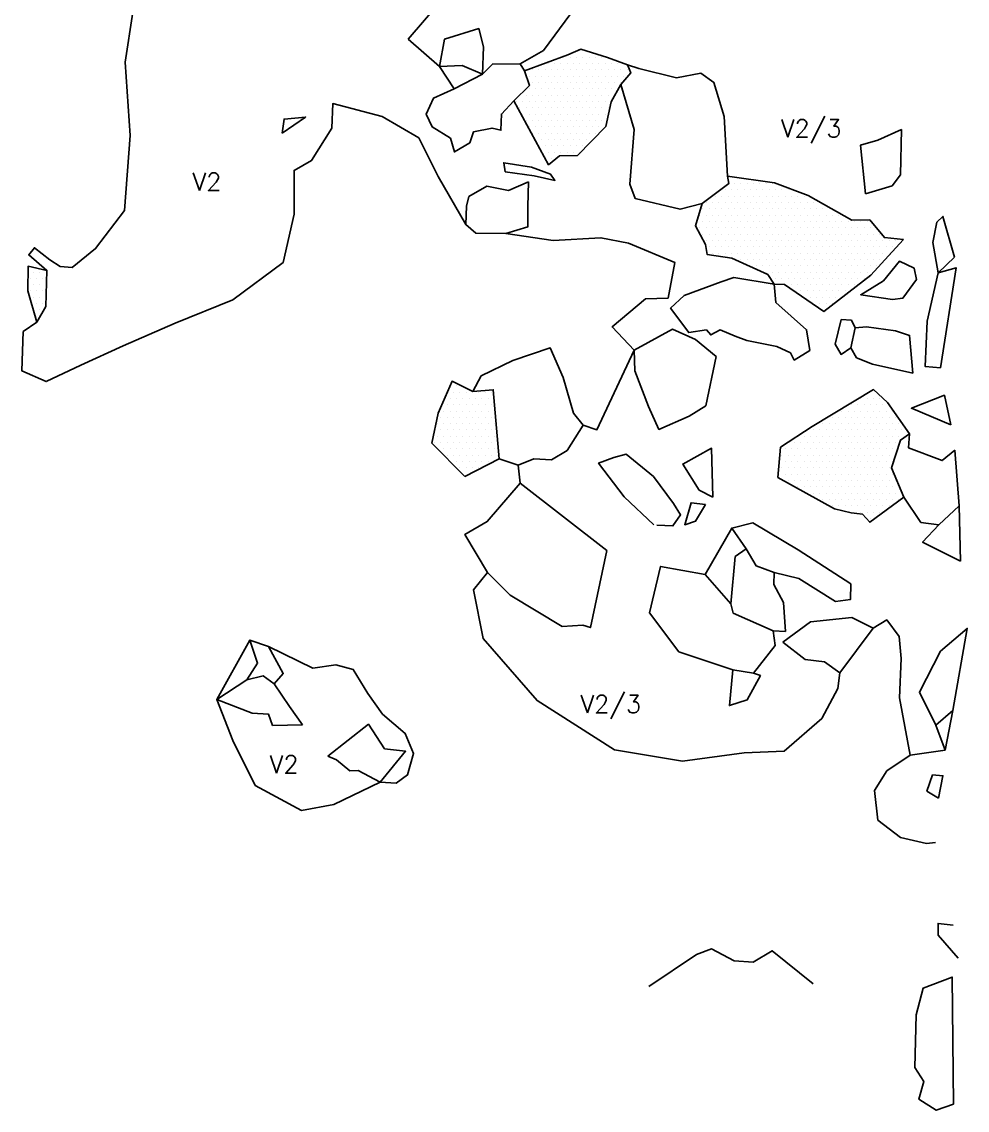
# Model space of a CAD drawing. Header units: metres. Extents: x 0.38 to 3.37, y -16.46 to -13.19.
# Drawn here: x 1.502 to 3.373, y -16.459 to -14.305 of the extents above; entities that cross this region are included whole.
import ezdxf

# ---------------------------------------------------------------- set-up
doc = ezdxf.new("R2010")
doc.units = ezdxf.units.M
doc.header["$LTSCALE"] = 25
doc.header["$MEASUREMENT"] = 0
doc.layers.get('0').update_dxf_attribs({"linetype": 'CONTINUOUS'})
for name, color, linetype in [('BEFUND', 1, 'CONTINUOUS'), ('BEFUNDSCHRAFF', 1, 'CONTINUOUS'), ('STEINE', 4, 'CONTINUOUS'), ('STEINESCHRAFF', 4, 'CONTINUOUS')]:
    doc.layers.add(name, color=color, linetype=linetype)
doc.styles.get("Standard").update_dxf_attribs({"font": 'txt.shx'})

# ---------------------------------------------------------------- blocks, each defined once
blk = doc.blocks.new('*X1')
at = {"color": 0}
for p, q in [((260.625, -1436.25), (260.625, -1436.25)), ((257.5, -1437.5), (257.5, -1437.5)), ((258.75, -1437.5), (258.75, -1437.5)), ((260, -1437.5), (260, -1437.5)), ((261.25, -1437.5), (261.25, -1437.5)), ((262.5, -1437.5), (262.5, -1437.5)), ((263.75, -1437.5), (263.75, -1437.5)), ((265, -1437.5), (265, -1437.5)), ((251.25, -1440), (251.25, -1440)), ((252.5, -1440), (252.5, -1440)), ((253.75, -1440), (253.75, -1440)), ((254.375, -1438.75), (254.375, -1438.75)), ((255, -1440), (255, -1440)), ((255.625, -1438.75), (255.625, -1438.75)), ((256.25, -1440), (256.25, -1440)), ((256.875, -1438.75), (256.875, -1438.75)), ((257.5, -1440), (257.5, -1440)), ((258.125, -1438.75), (258.125, -1438.75)), ((258.75, -1440), (258.75, -1440)), ((259.375, -1438.75), (259.375, -1438.75)), ((260, -1440), (260, -1440)), ((260.625, -1438.75), (260.625, -1438.75)), ((261.25, -1440), (261.25, -1440)), ((261.875, -1438.75), (261.875, -1438.75)), ((262.5, -1440), (262.5, -1440)), ((263.125, -1438.75), (263.125, -1438.75)), ((263.75, -1440), (263.75, -1440)), ((264.375, -1438.75), (264.375, -1438.75)), ((265, -1440), (265, -1440)), ((265.625, -1438.75), (265.625, -1438.75)), ((266.25, -1440), (266.25, -1440)), ((266.875, -1438.75), (266.875, -1438.75)), ((267.5, -1440), (267.5, -1440)), ((268.125, -1438.75), (268.125, -1438.75)), ((268.75, -1440), (268.75, -1440)), ((270, -1440), (270, -1440)), ((250.625, -1441.25), (250.625, -1441.25)), ((251.25, -1442.5), (251.25, -1442.5)), ((251.875, -1441.25), (251.875, -1441.25)), ((252.5, -1442.5), (252.5, -1442.5)), ((253.125, -1441.25), (253.125, -1441.25)), ((253.75, -1442.5), (253.75, -1442.5)), ((254.375, -1441.25), (254.375, -1441.25)), ((255, -1442.5), (255, -1442.5)), ((255.625, -1441.25), (255.625, -1441.25)), ((256.25, -1442.5), (256.25, -1442.5)), ((256.875, -1441.25), (256.875, -1441.25)), ((257.5, -1442.5), (257.5, -1442.5)), ((258.125, -1441.25), (258.125, -1441.25)), ((258.75, -1442.5), (258.75, -1442.5)), ((259.375, -1441.25), (259.375, -1441.25)), ((260, -1442.5), (260, -1442.5)), ((260.625, -1441.25), (260.625, -1441.25)), ((261.25, -1442.5), (261.25, -1442.5)), ((261.875, -1441.25), (261.875, -1441.25)), ((262.5, -1442.5), (262.5, -1442.5)), ((263.125, -1441.25), (263.125, -1441.25)), ((263.75, -1442.5), (263.75, -1442.5)), ((264.375, -1441.25), (264.375, -1441.25)), ((265, -1442.5), (265, -1442.5)), ((265.625, -1441.25), (265.625, -1441.25)), ((266.25, -1442.5), (266.25, -1442.5)), ((266.875, -1441.25), (266.875, -1441.25)), ((267.5, -1442.5), (267.5, -1442.5)), ((268.125, -1441.25), (268.125, -1441.25)), ((268.75, -1442.5), (268.75, -1442.5)), ((269.375, -1441.25), (269.375, -1441.25)), ((248.75, -1445), (248.75, -1445)), ((250, -1445), (250, -1445)), ((250.625, -1443.75), (250.625, -1443.75)), ((251.25, -1445), (251.25, -1445)), ((251.875, -1443.75), (251.875, -1443.75)), ((252.5, -1445), (252.5, -1445)), ((253.125, -1443.75), (253.125, -1443.75)), ((253.75, -1445), (253.75, -1445)), ((254.375, -1443.75), (254.375, -1443.75)), ((255, -1445), (255, -1445)), ((255.625, -1443.75), (255.625, -1443.75)), ((256.25, -1445), (256.25, -1445)), ((256.875, -1443.75), (256.875, -1443.75)), ((257.5, -1445), (257.5, -1445)), ((258.125, -1443.75), (258.125, -1443.75)), ((258.75, -1445), (258.75, -1445)), ((259.375, -1443.75), (259.375, -1443.75)), ((260, -1445), (260, -1445)), ((260.625, -1443.75), (260.625, -1443.75)), ((261.25, -1445), (261.25, -1445)), ((261.875, -1443.75), (261.875, -1443.75)), ((262.5, -1445), (262.5, -1445)), ((263.125, -1443.75), (263.125, -1443.75)), ((263.75, -1445), (263.75, -1445)), ((264.375, -1443.75), (264.375, -1443.75)), ((265, -1445), (265, -1445)), ((265.625, -1443.75), (265.625, -1443.75)), ((266.25, -1445), (266.25, -1445)), ((266.875, -1443.75), (266.875, -1443.75)), ((267.5, -1445), (267.5, -1445)), ((268.125, -1443.75), (268.125, -1443.75)), ((248.125, -1446.25), (248.125, -1446.25)), ((249.375, -1446.25), (249.375, -1446.25)), ((250.625, -1446.25), (250.625, -1446.25)), ((251.875, -1446.25), (251.875, -1446.25)), ((253.125, -1446.25), (253.125, -1446.25)), ((254.375, -1446.25), (254.375, -1446.25)), ((255.625, -1446.25), (255.625, -1446.25)), ((256.875, -1446.25), (256.875, -1446.25)), ((258.125, -1446.25), (258.125, -1446.25)), ((259.375, -1446.25), (259.375, -1446.25)), ((260.625, -1446.25), (260.625, -1446.25)), ((261.875, -1446.25), (261.875, -1446.25)), ((263.125, -1446.25), (263.125, -1446.25)), ((264.375, -1446.25), (264.375, -1446.25)), ((265.625, -1446.25), (265.625, -1446.25)), ((248.75, -1447.5), (248.75, -1447.5)), ((249.375, -1448.75), (249.375, -1448.75)), ((250, -1447.5), (250, -1447.5)), ((250.625, -1448.75), (250.625, -1448.75)), ((251.25, -1447.5), (251.25, -1447.5)), ((251.875, -1448.75), (251.875, -1448.75)), ((252.5, -1447.5), (252.5, -1447.5)), ((253.125, -1448.75), (253.125, -1448.75)), ((253.75, -1447.5), (253.75, -1447.5)), ((254.375, -1448.75), (254.375, -1448.75)), ((255, -1447.5), (255, -1447.5)), ((255.625, -1448.75), (255.625, -1448.75)), ((256.25, -1447.5), (256.25, -1447.5)), ((256.875, -1448.75), (256.875, -1448.75)), ((257.5, -1447.5), (257.5, -1447.5)), ((258.125, -1448.75), (258.125, -1448.75)), ((258.75, -1447.5), (258.75, -1447.5)), ((259.375, -1448.75), (259.375, -1448.75)), ((260, -1447.5), (260, -1447.5)), ((260.625, -1448.75), (260.625, -1448.75)), ((261.25, -1447.5), (261.25, -1447.5)), ((261.875, -1448.75), (261.875, -1448.75)), ((262.5, -1447.5), (262.5, -1447.5)), ((263.125, -1448.75), (263.125, -1448.75)), ((263.75, -1447.5), (263.75, -1447.5)), ((264.375, -1448.75), (264.375, -1448.75)), ((265, -1447.5), (265, -1447.5)), ((265.625, -1448.75), (265.625, -1448.75)), ((266.25, -1447.5), (266.25, -1447.5)), ((250, -1450), (250, -1450)), ((250.625, -1451.25), (250.625, -1451.25)), ((251.25, -1450), (251.25, -1450)), ((251.875, -1451.25), (251.875, -1451.25)), ((252.5, -1450), (252.5, -1450)), ((253.125, -1451.25), (253.125, -1451.25)), ((253.75, -1450), (253.75, -1450)), ((254.375, -1451.25), (254.375, -1451.25)), ((255, -1450), (255, -1450)), ((255.625, -1451.25), (255.625, -1451.25)), ((256.25, -1450), (256.25, -1450)), ((256.875, -1451.25), (256.875, -1451.25)), ((257.5, -1450), (257.5, -1450)), ((258.125, -1451.25), (258.125, -1451.25)), ((258.75, -1450), (258.75, -1450)), ((259.375, -1451.25), (259.375, -1451.25)), ((260, -1450), (260, -1450)), ((260.625, -1451.25), (260.625, -1451.25)), ((261.25, -1450), (261.25, -1450)), ((261.875, -1451.25), (261.875, -1451.25)), ((262.5, -1450), (262.5, -1450)), ((263.125, -1451.25), (263.125, -1451.25)), ((263.75, -1450), (263.75, -1450)), ((264.375, -1451.25), (264.375, -1451.25)), ((265, -1450), (265, -1450)), ((265.625, -1451.25), (265.625, -1451.25)), ((251.25, -1452.5), (251.25, -1452.5)), ((251.875, -1453.75), (251.875, -1453.75)), ((252.5, -1452.5), (252.5, -1452.5)), ((253.125, -1453.75), (253.125, -1453.75)), ((253.75, -1452.5), (253.75, -1452.5)), ((254.375, -1453.75), (254.375, -1453.75)), ((255, -1452.5), (255, -1452.5)), ((255.625, -1453.75), (255.625, -1453.75)), ((256.25, -1452.5), (256.25, -1452.5)), ((256.875, -1453.75), (256.875, -1453.75)), ((257.5, -1452.5), (257.5, -1452.5)), ((258.125, -1453.75), (258.125, -1453.75)), ((258.75, -1452.5), (258.75, -1452.5)), ((259.375, -1453.75), (259.375, -1453.75)), ((260, -1452.5), (260, -1452.5)), ((260.625, -1453.75), (260.625, -1453.75)), ((261.25, -1452.5), (261.25, -1452.5)), ((261.875, -1453.75), (261.875, -1453.75)), ((262.5, -1452.5), (262.5, -1452.5)), ((263.125, -1453.75), (263.125, -1453.75)), ((263.75, -1452.5), (263.75, -1452.5)), ((252.5, -1455), (252.5, -1455)), ((253.75, -1455), (253.75, -1455)), ((255, -1455), (255, -1455)), ((256.25, -1455), (256.25, -1455)), ((257.5, -1455), (257.5, -1455)), ((258.75, -1455), (258.75, -1455)), ((260, -1455), (260, -1455)), ((261.25, -1455), (261.25, -1455)), ((253.125, -1456.25), (253.125, -1456.25)), ((253.75, -1457.5), (253.75, -1457.5)), ((254.375, -1456.25), (254.375, -1456.25)), ((255, -1457.5), (255, -1457.5)), ((255.625, -1456.25), (255.625, -1456.25)), ((256.875, -1456.25), (256.875, -1456.25)), ((258.125, -1456.25), (258.125, -1456.25)), ((259.375, -1456.25), (259.375, -1456.25)), ((260.625, -1456.25), (260.625, -1456.25)), ((290.625, -1461.25), (290.625, -1461.25)), ((289.375, -1463.75), (289.375, -1463.75)), ((290.625, -1463.75), (290.625, -1463.75)), ((291.25, -1462.5), (291.25, -1462.5)), ((291.875, -1463.75), (291.875, -1463.75)), ((292.5, -1462.5), (292.5, -1462.5)), ((293.125, -1463.75), (293.125, -1463.75)), ((293.75, -1462.5), (293.75, -1462.5)), ((294.375, -1463.75), (294.375, -1463.75)), ((295, -1462.5), (295, -1462.5)), ((295.625, -1463.75), (295.625, -1463.75)), ((296.25, -1462.5), (296.25, -1462.5)), ((296.875, -1463.75), (296.875, -1463.75)), ((297.5, -1462.5), (297.5, -1462.5)), ((298.125, -1463.75), (298.125, -1463.75)), ((298.75, -1462.5), (298.75, -1462.5)), ((299.375, -1463.75), (299.375, -1463.75)), ((300.625, -1463.75), (300.625, -1463.75)), ((301.875, -1463.75), (301.875, -1463.75)), ((285.625, -1466.25), (285.625, -1466.25)), ((286.875, -1466.25), (286.875, -1466.25)), ((287.5, -1465), (287.5, -1465)), ((288.125, -1466.25), (288.125, -1466.25)), ((288.75, -1465), (288.75, -1465)), ((289.375, -1466.25), (289.375, -1466.25)), ((290, -1465), (290, -1465)), ((290.625, -1466.25), (290.625, -1466.25)), ((291.25, -1465), (291.25, -1465)), ((291.875, -1466.25), (291.875, -1466.25)), ((292.5, -1465), (292.5, -1465)), ((293.125, -1466.25), (293.125, -1466.25)), ((293.75, -1465), (293.75, -1465)), ((294.375, -1466.25), (294.375, -1466.25)), ((295, -1465), (295, -1465)), ((295.625, -1466.25), (295.625, -1466.25)), ((296.25, -1465), (296.25, -1465)), ((296.875, -1466.25), (296.875, -1466.25)), ((297.5, -1465), (297.5, -1465)), ((298.125, -1466.25), (298.125, -1466.25)), ((298.75, -1465), (298.75, -1465)), ((299.375, -1466.25), (299.375, -1466.25)), ((300, -1465), (300, -1465)), ((300.625, -1466.25), (300.625, -1466.25)), ((301.25, -1465), (301.25, -1465)), ((301.875, -1466.25), (301.875, -1466.25)), ((302.5, -1465), (302.5, -1465)), ((303.125, -1466.25), (303.125, -1466.25)), ((303.75, -1465), (303.75, -1465)), ((304.375, -1466.25), (304.375, -1466.25)), ((305, -1465), (305, -1465)), ((305.625, -1466.25), (305.625, -1466.25)), ((306.875, -1466.25), (306.875, -1466.25)), ((308.125, -1466.25), (308.125, -1466.25)), ((284.375, -1468.75), (284.375, -1468.75)), ((285, -1467.5), (285, -1467.5)), ((285.625, -1468.75), (285.625, -1468.75)), ((286.25, -1467.5), (286.25, -1467.5)), ((286.875, -1468.75), (286.875, -1468.75)), ((287.5, -1467.5), (287.5, -1467.5)), ((288.125, -1468.75), (288.125, -1468.75)), ((288.75, -1467.5), (288.75, -1467.5)), ((289.375, -1468.75), (289.375, -1468.75)), ((290, -1467.5), (290, -1467.5)), ((290.625, -1468.75), (290.625, -1468.75)), ((291.25, -1467.5), (291.25, -1467.5)), ((291.875, -1468.75), (291.875, -1468.75)), ((292.5, -1467.5), (292.5, -1467.5)), ((293.125, -1468.75), (293.125, -1468.75)), ((293.75, -1467.5), (293.75, -1467.5)), ((294.375, -1468.75), (294.375, -1468.75)), ((295, -1467.5), (295, -1467.5)), ((295.625, -1468.75), (295.625, -1468.75)), ((296.25, -1467.5), (296.25, -1467.5)), ((296.875, -1468.75), (296.875, -1468.75)), ((297.5, -1467.5), (297.5, -1467.5)), ((298.125, -1468.75), (298.125, -1468.75)), ((298.75, -1467.5), (298.75, -1467.5)), ((299.375, -1468.75), (299.375, -1468.75)), ((300, -1467.5), (300, -1467.5)), ((300.625, -1468.75), (300.625, -1468.75)), ((301.25, -1467.5), (301.25, -1467.5)), ((301.875, -1468.75), (301.875, -1468.75)), ((302.5, -1467.5), (302.5, -1467.5)), ((303.125, -1468.75), (303.125, -1468.75)), ((303.75, -1467.5), (303.75, -1467.5)), ((304.375, -1468.75), (304.375, -1468.75)), ((305, -1467.5), (305, -1467.5)), ((305.625, -1468.75), (305.625, -1468.75)), ((306.25, -1467.5), (306.25, -1467.5)), ((306.875, -1468.75), (306.875, -1468.75)), ((307.5, -1467.5), (307.5, -1467.5)), ((308.125, -1468.75), (308.125, -1468.75)), ((308.75, -1467.5), (308.75, -1467.5)), ((309.375, -1468.75), (309.375, -1468.75)), ((310, -1467.5), (310, -1467.5)), ((310.625, -1468.75), (310.625, -1468.75)), ((311.875, -1468.75), (311.875, -1468.75)), ((285, -1470), (285, -1470)), ((286.25, -1470), (286.25, -1470)), ((287.5, -1470), (287.5, -1470)), ((288.75, -1470), (288.75, -1470)), ((290, -1470), (290, -1470)), ((291.25, -1470), (291.25, -1470)), ((292.5, -1470), (292.5, -1470)), ((293.75, -1470), (293.75, -1470)), ((295, -1470), (295, -1470)), ((296.25, -1470), (296.25, -1470)), ((297.5, -1470), (297.5, -1470)), ((298.75, -1470), (298.75, -1470)), ((300, -1470), (300, -1470)), ((301.25, -1470), (301.25, -1470)), ((302.5, -1470), (302.5, -1470)), ((303.75, -1470), (303.75, -1470)), ((305, -1470), (305, -1470)), ((306.25, -1470), (306.25, -1470)), ((307.5, -1470), (307.5, -1470)), ((308.75, -1470), (308.75, -1470)), ((310, -1470), (310, -1470)), ((311.25, -1470), (311.25, -1470)), ((312.5, -1470), (312.5, -1470)), ((313.75, -1470), (313.75, -1470)), ((315, -1470), (315, -1470)), ((316.25, -1470), (316.25, -1470)), ((317.5, -1470), (317.5, -1470)), ((284.375, -1471.25), (284.375, -1471.25)), ((285, -1472.5), (285, -1472.5)), ((285.625, -1471.25), (285.625, -1471.25)), ((286.25, -1472.5), (286.25, -1472.5)), ((286.875, -1471.25), (286.875, -1471.25)), ((287.5, -1472.5), (287.5, -1472.5)), ((288.125, -1471.25), (288.125, -1471.25)), ((288.75, -1472.5), (288.75, -1472.5)), ((289.375, -1471.25), (289.375, -1471.25)), ((290, -1472.5), (290, -1472.5)), ((290.625, -1471.25), (290.625, -1471.25)), ((291.25, -1472.5), (291.25, -1472.5)), ((291.875, -1471.25), (291.875, -1471.25)), ((292.5, -1472.5), (292.5, -1472.5)), ((293.125, -1471.25), (293.125, -1471.25)), ((293.75, -1472.5), (293.75, -1472.5)), ((294.375, -1471.25), (294.375, -1471.25)), ((295, -1472.5), (295, -1472.5)), ((295.625, -1471.25), (295.625, -1471.25)), ((296.25, -1472.5), (296.25, -1472.5)), ((296.875, -1471.25), (296.875, -1471.25)), ((297.5, -1472.5), (297.5, -1472.5)), ((298.125, -1471.25), (298.125, -1471.25)), ((298.75, -1472.5), (298.75, -1472.5)), ((299.375, -1471.25), (299.375, -1471.25)), ((300, -1472.5), (300, -1472.5)), ((300.625, -1471.25), (300.625, -1471.25)), ((301.25, -1472.5), (301.25, -1472.5)), ((301.875, -1471.25), (301.875, -1471.25)), ((302.5, -1472.5), (302.5, -1472.5)), ((303.125, -1471.25), (303.125, -1471.25)), ((303.75, -1472.5), (303.75, -1472.5)), ((304.375, -1471.25), (304.375, -1471.25)), ((305, -1472.5), (305, -1472.5)), ((305.625, -1471.25), (305.625, -1471.25)), ((306.25, -1472.5), (306.25, -1472.5)), ((306.875, -1471.25), (306.875, -1471.25)), ((307.5, -1472.5), (307.5, -1472.5)), ((308.125, -1471.25), (308.125, -1471.25)), ((308.75, -1472.5), (308.75, -1472.5)), ((309.375, -1471.25), (309.375, -1471.25)), ((310, -1472.5), (310, -1472.5)), ((310.625, -1471.25), (310.625, -1471.25)), ((311.25, -1472.5), (311.25, -1472.5)), ((311.875, -1471.25), (311.875, -1471.25)), ((312.5, -1472.5), (312.5, -1472.5)), ((313.125, -1471.25), (313.125, -1471.25)), ((313.75, -1472.5), (313.75, -1472.5)), ((314.375, -1471.25), (314.375, -1471.25)), ((315, -1472.5), (315, -1472.5)), ((315.625, -1471.25), (315.625, -1471.25)), ((316.25, -1472.5), (316.25, -1472.5)), ((316.875, -1471.25), (316.875, -1471.25)), ((317.5, -1472.5), (317.5, -1472.5)), ((318.125, -1471.25), (318.125, -1471.25)), ((318.75, -1472.5), (318.75, -1472.5)), ((320, -1472.5), (320, -1472.5)), ((285.625, -1473.75), (285.625, -1473.75)), ((286.25, -1475), (286.25, -1475)), ((286.875, -1473.75), (286.875, -1473.75)), ((287.5, -1475), (287.5, -1475)), ((288.125, -1473.75), (288.125, -1473.75)), ((288.75, -1475), (288.75, -1475)), ((289.375, -1473.75), (289.375, -1473.75)), ((290, -1475), (290, -1475)), ((290.625, -1473.75), (290.625, -1473.75)), ((291.25, -1475), (291.25, -1475)), ((291.875, -1473.75), (291.875, -1473.75)), ((292.5, -1475), (292.5, -1475)), ((293.125, -1473.75), (293.125, -1473.75)), ((293.75, -1475), (293.75, -1475)), ((294.375, -1473.75), (294.375, -1473.75)), ((295, -1475), (295, -1475)), ((295.625, -1473.75), (295.625, -1473.75)), ((296.25, -1475), (296.25, -1475)), ((296.875, -1473.75), (296.875, -1473.75)), ((297.5, -1475), (297.5, -1475)), ((298.125, -1473.75), (298.125, -1473.75)), ((298.75, -1475), (298.75, -1475)), ((299.375, -1473.75), (299.375, -1473.75)), ((300, -1475), (300, -1475)), ((300.625, -1473.75), (300.625, -1473.75)), ((301.25, -1475), (301.25, -1475)), ((301.875, -1473.75), (301.875, -1473.75)), ((302.5, -1475), (302.5, -1475)), ((303.125, -1473.75), (303.125, -1473.75)), ((303.75, -1475), (303.75, -1475)), ((304.375, -1473.75), (304.375, -1473.75)), ((305, -1475), (305, -1475)), ((305.625, -1473.75), (305.625, -1473.75)), ((306.25, -1475), (306.25, -1475)), ((306.875, -1473.75), (306.875, -1473.75)), ((307.5, -1475), (307.5, -1475)), ((308.125, -1473.75), (308.125, -1473.75)), ((308.75, -1475), (308.75, -1475)), ((309.375, -1473.75), (309.375, -1473.75)), ((310, -1475), (310, -1475)), ((310.625, -1473.75), (310.625, -1473.75)), ((311.25, -1475), (311.25, -1475)), ((311.875, -1473.75), (311.875, -1473.75)), ((312.5, -1475), (312.5, -1475)), ((313.125, -1473.75), (313.125, -1473.75)), ((313.75, -1475), (313.75, -1475)), ((314.375, -1473.75), (314.375, -1473.75)), ((315, -1475), (315, -1475)), ((315.625, -1473.75), (315.625, -1473.75)), ((316.25, -1475), (316.25, -1475)), ((316.875, -1473.75), (316.875, -1473.75)), ((317.5, -1475), (317.5, -1475)), ((318.125, -1473.75), (318.125, -1473.75)), ((318.75, -1475), (318.75, -1475)), ((319.375, -1473.75), (319.375, -1473.75)), ((320, -1475), (320, -1475)), ((320.625, -1473.75), (320.625, -1473.75)), ((321.25, -1475), (321.25, -1475)), ((321.875, -1473.75), (321.875, -1473.75)), ((322.5, -1475), (322.5, -1475)), ((323.125, -1473.75), (323.125, -1473.75)), ((324.375, -1473.75), (324.375, -1473.75)), ((286.875, -1476.25), (286.875, -1476.25)), ((288.125, -1476.25), (288.125, -1476.25)), ((289.375, -1476.25), (289.375, -1476.25)), ((290.625, -1476.25), (290.625, -1476.25)), ((291.875, -1476.25), (291.875, -1476.25)), ((293.125, -1476.25), (293.125, -1476.25)), ((294.375, -1476.25), (294.375, -1476.25)), ((295.625, -1476.25), (295.625, -1476.25)), ((296.875, -1476.25), (296.875, -1476.25)), ((298.125, -1476.25), (298.125, -1476.25)), ((299.375, -1476.25), (299.375, -1476.25)), ((300.625, -1476.25), (300.625, -1476.25)), ((301.875, -1476.25), (301.875, -1476.25)), ((303.125, -1476.25), (303.125, -1476.25)), ((304.375, -1476.25), (304.375, -1476.25)), ((305.625, -1476.25), (305.625, -1476.25)), ((306.875, -1476.25), (306.875, -1476.25)), ((308.125, -1476.25), (308.125, -1476.25)), ((309.375, -1476.25), (309.375, -1476.25)), ((310.625, -1476.25), (310.625, -1476.25)), ((311.875, -1476.25), (311.875, -1476.25)), ((313.125, -1476.25), (313.125, -1476.25)), ((314.375, -1476.25), (314.375, -1476.25)), ((315.625, -1476.25), (315.625, -1476.25)), ((316.875, -1476.25), (316.875, -1476.25)), ((318.125, -1476.25), (318.125, -1476.25)), ((319.375, -1476.25), (319.375, -1476.25)), ((320.625, -1476.25), (320.625, -1476.25)), ((321.875, -1476.25), (321.875, -1476.25)), ((291.25, -1477.5), (291.25, -1477.5)), ((292.5, -1477.5), (292.5, -1477.5)), ((293.75, -1477.5), (293.75, -1477.5)), ((294.375, -1478.75), (294.375, -1478.75)), ((295, -1477.5), (295, -1477.5)), ((295.625, -1478.75), (295.625, -1478.75)), ((296.25, -1477.5), (296.25, -1477.5)), ((296.875, -1478.75), (296.875, -1478.75)), ((297.5, -1477.5), (297.5, -1477.5)), ((298.125, -1478.75), (298.125, -1478.75)), ((298.75, -1477.5), (298.75, -1477.5)), ((299.375, -1478.75), (299.375, -1478.75)), ((300, -1477.5), (300, -1477.5)), ((300.625, -1478.75), (300.625, -1478.75)), ((301.25, -1477.5), (301.25, -1477.5)), ((301.875, -1478.75), (301.875, -1478.75)), ((302.5, -1477.5), (302.5, -1477.5)), ((303.125, -1478.75), (303.125, -1478.75)), ((303.75, -1477.5), (303.75, -1477.5)), ((304.375, -1478.75), (304.375, -1478.75)), ((305, -1477.5), (305, -1477.5)), ((305.625, -1478.75), (305.625, -1478.75)), ((306.25, -1477.5), (306.25, -1477.5)), ((306.875, -1478.75), (306.875, -1478.75)), ((307.5, -1477.5), (307.5, -1477.5)), ((308.125, -1478.75), (308.125, -1478.75)), ((308.75, -1477.5), (308.75, -1477.5)), ((309.375, -1478.75), (309.375, -1478.75)), ((310, -1477.5), (310, -1477.5)), ((310.625, -1478.75), (310.625, -1478.75)), ((311.25, -1477.5), (311.25, -1477.5)), ((311.875, -1478.75), (311.875, -1478.75)), ((312.5, -1477.5), (312.5, -1477.5)), ((313.125, -1478.75), (313.125, -1478.75)), ((313.75, -1477.5), (313.75, -1477.5)), ((314.375, -1478.75), (314.375, -1478.75)), ((315, -1477.5), (315, -1477.5)), ((315.625, -1478.75), (315.625, -1478.75)), ((316.25, -1477.5), (316.25, -1477.5)), ((316.875, -1478.75), (316.875, -1478.75)), ((317.5, -1477.5), (317.5, -1477.5)), ((318.125, -1478.75), (318.125, -1478.75)), ((318.75, -1477.5), (318.75, -1477.5)), ((319.375, -1478.75), (319.375, -1478.75)), ((320, -1477.5), (320, -1477.5)), ((151.875, -1481.25), (151.875, -1481.25)), ((152.5, -1480), (152.5, -1480)), ((153.125, -1481.25), (153.125, -1481.25)), ((153.75, -1480), (153.75, -1480)), ((154.375, -1481.25), (154.375, -1481.25)), ((155, -1480), (155, -1480)), ((297.5, -1480), (297.5, -1480)), ((298.75, -1480), (298.75, -1480)), ((299.375, -1481.25), (299.375, -1481.25)), ((300, -1480), (300, -1480)), ((300.625, -1481.25), (300.625, -1481.25)), ((301.25, -1480), (301.25, -1480)), ((301.875, -1481.25), (301.875, -1481.25)), ((302.5, -1480), (302.5, -1480)), ((303.125, -1481.25), (303.125, -1481.25)), ((303.75, -1480), (303.75, -1480)), ((304.375, -1481.25), (304.375, -1481.25)), ((305, -1480), (305, -1480)), ((305.625, -1481.25), (305.625, -1481.25)), ((306.25, -1480), (306.25, -1480)), ((306.875, -1481.25), (306.875, -1481.25)), ((307.5, -1480), (307.5, -1480)), ((308.125, -1481.25), (308.125, -1481.25)), ((308.75, -1480), (308.75, -1480)), ((309.375, -1481.25), (309.375, -1481.25)), ((310, -1480), (310, -1480)), ((310.625, -1481.25), (310.625, -1481.25)), ((311.25, -1480), (311.25, -1480)), ((311.875, -1481.25), (311.875, -1481.25)), ((312.5, -1480), (312.5, -1480)), ((313.125, -1481.25), (313.125, -1481.25)), ((313.75, -1480), (313.75, -1480)), ((314.375, -1481.25), (314.375, -1481.25)), ((315, -1480), (315, -1480)), ((315.625, -1481.25), (315.625, -1481.25)), ((316.25, -1480), (316.25, -1480)), ((316.875, -1481.25), (316.875, -1481.25)), ((317.5, -1480), (317.5, -1480)), ((318.75, -1480), (318.75, -1480)), ((151.875, -1483.75), (151.875, -1483.75)), ((152.5, -1482.5), (152.5, -1482.5)), ((153.125, -1483.75), (153.125, -1483.75)), ((153.75, -1482.5), (153.75, -1482.5)), ((154.375, -1483.75), (154.375, -1483.75)), ((155, -1482.5), (155, -1482.5)), ((301.25, -1482.5), (301.25, -1482.5)), ((302.5, -1482.5), (302.5, -1482.5)), ((303.125, -1483.75), (303.125, -1483.75)), ((303.75, -1482.5), (303.75, -1482.5)), ((304.375, -1483.75), (304.375, -1483.75)), ((305, -1482.5), (305, -1482.5)), ((305.625, -1483.75), (305.625, -1483.75)), ((306.25, -1482.5), (306.25, -1482.5)), ((306.875, -1483.75), (306.875, -1483.75)), ((307.5, -1482.5), (307.5, -1482.5)), ((308.125, -1483.75), (308.125, -1483.75)), ((308.75, -1482.5), (308.75, -1482.5)), ((309.375, -1483.75), (309.375, -1483.75)), ((310, -1482.5), (310, -1482.5)), ((310.625, -1483.75), (310.625, -1483.75)), ((311.25, -1482.5), (311.25, -1482.5)), ((311.875, -1483.75), (311.875, -1483.75)), ((312.5, -1482.5), (312.5, -1482.5)), ((313.125, -1483.75), (313.125, -1483.75)), ((313.75, -1482.5), (313.75, -1482.5)), ((315, -1482.5), (315, -1482.5)), ((152.5, -1485), (152.5, -1485)), ((153.75, -1485), (153.75, -1485)), ((305, -1485), (305, -1485)), ((306.25, -1485), (306.25, -1485)), ((307.5, -1485), (307.5, -1485)), ((308.75, -1485), (308.75, -1485)), ((310, -1485), (310, -1485)), ((311.25, -1485), (311.25, -1485)), ((312.5, -1485), (312.5, -1485)), ((152.5, -1487.5), (152.5, -1487.5)), ((153.125, -1486.25), (153.125, -1486.25)), ((153.75, -1487.5), (153.75, -1487.5)), ((154.375, -1486.25), (154.375, -1486.25)), ((306.875, -1486.25), (306.875, -1486.25)), ((308.125, -1486.25), (308.125, -1486.25)), ((308.75, -1487.5), (308.75, -1487.5)), ((309.375, -1486.25), (309.375, -1486.25)), ((310.625, -1486.25), (310.625, -1486.25)), ((153.125, -1488.75), (153.125, -1488.75)), ((235, -1502.5), (235, -1502.5)), ((236.25, -1502.5), (236.25, -1502.5)), ((235, -1505), (235, -1505)), ((235.625, -1503.75), (235.625, -1503.75)), ((236.25, -1505), (236.25, -1505)), ((236.875, -1503.75), (236.875, -1503.75)), ((237.5, -1505), (237.5, -1505)), ((238.125, -1503.75), (238.125, -1503.75)), ((238.75, -1505), (238.75, -1505)), ((239.375, -1503.75), (239.375, -1503.75)), ((240, -1505), (240, -1505)), ((240.625, -1503.75), (240.625, -1503.75)), ((241.25, -1505), (241.25, -1505)), ((241.875, -1503.75), (241.875, -1503.75)), ((242.5, -1505), (242.5, -1505)), ((243.125, -1503.75), (243.125, -1503.75)), ((316.25, -1505), (316.25, -1505)), ((317.5, -1505), (317.5, -1505)), ((318.125, -1503.75), (318.125, -1503.75)), ((318.75, -1505), (318.75, -1505)), ((320, -1505), (320, -1505)), ((233.75, -1507.5), (233.75, -1507.5)), ((234.375, -1506.25), (234.375, -1506.25)), ((235, -1507.5), (235, -1507.5)), ((235.625, -1506.25), (235.625, -1506.25)), ((236.25, -1507.5), (236.25, -1507.5)), ((236.875, -1506.25), (236.875, -1506.25)), ((237.5, -1507.5), (237.5, -1507.5)), ((238.125, -1506.25), (238.125, -1506.25)), ((238.75, -1507.5), (238.75, -1507.5)), ((239.375, -1506.25), (239.375, -1506.25)), ((240, -1507.5), (240, -1507.5)), ((240.625, -1506.25), (240.625, -1506.25)), ((241.25, -1507.5), (241.25, -1507.5)), ((241.875, -1506.25), (241.875, -1506.25)), ((242.5, -1507.5), (242.5, -1507.5)), ((243.125, -1506.25), (243.125, -1506.25)), ((243.75, -1507.5), (243.75, -1507.5)), ((312.5, -1507.5), (312.5, -1507.5)), ((313.75, -1507.5), (313.75, -1507.5)), ((314.375, -1506.25), (314.375, -1506.25)), ((315, -1507.5), (315, -1507.5)), ((315.625, -1506.25), (315.625, -1506.25)), ((316.25, -1507.5), (316.25, -1507.5)), ((316.875, -1506.25), (316.875, -1506.25)), ((317.5, -1507.5), (317.5, -1507.5)), ((318.125, -1506.25), (318.125, -1506.25)), ((318.75, -1507.5), (318.75, -1507.5)), ((319.375, -1506.25), (319.375, -1506.25)), ((320, -1507.5), (320, -1507.5)), ((320.625, -1506.25), (320.625, -1506.25)), ((321.25, -1507.5), (321.25, -1507.5)), ((322.5, -1507.5), (322.5, -1507.5)), ((233.125, -1508.75), (233.125, -1508.75)), ((234.375, -1508.75), (234.375, -1508.75)), ((235.625, -1508.75), (235.625, -1508.75)), ((236.875, -1508.75), (236.875, -1508.75)), ((238.125, -1508.75), (238.125, -1508.75)), ((239.375, -1508.75), (239.375, -1508.75)), ((240.625, -1508.75), (240.625, -1508.75)), ((241.875, -1508.75), (241.875, -1508.75)), ((243.125, -1508.75), (243.125, -1508.75)), ((310.625, -1508.75), (310.625, -1508.75)), ((311.875, -1508.75), (311.875, -1508.75)), ((313.125, -1508.75), (313.125, -1508.75)), ((314.375, -1508.75), (314.375, -1508.75)), ((315.625, -1508.75), (315.625, -1508.75)), ((316.875, -1508.75), (316.875, -1508.75)), ((318.125, -1508.75), (318.125, -1508.75)), ((319.375, -1508.75), (319.375, -1508.75)), ((320.625, -1508.75), (320.625, -1508.75)), ((321.875, -1508.75), (321.875, -1508.75)), ((323.125, -1508.75), (323.125, -1508.75)), ((232.5, -1510), (232.5, -1510)), ((233.125, -1511.25), (233.125, -1511.25)), ((233.75, -1510), (233.75, -1510)), ((234.375, -1511.25), (234.375, -1511.25)), ((235, -1510), (235, -1510)), ((235.625, -1511.25), (235.625, -1511.25)), ((236.25, -1510), (236.25, -1510)), ((236.875, -1511.25), (236.875, -1511.25)), ((237.5, -1510), (237.5, -1510)), ((238.125, -1511.25), (238.125, -1511.25)), ((238.75, -1510), (238.75, -1510)), ((239.375, -1511.25), (239.375, -1511.25)), ((240, -1510), (240, -1510)), ((240.625, -1511.25), (240.625, -1511.25)), ((241.25, -1510), (241.25, -1510)), ((241.875, -1511.25), (241.875, -1511.25)), ((242.5, -1510), (242.5, -1510)), ((243.125, -1511.25), (243.125, -1511.25)), ((243.75, -1510), (243.75, -1510)), ((305.625, -1511.25), (305.625, -1511.25)), ((306.875, -1511.25), (306.875, -1511.25)), ((308.125, -1511.25), (308.125, -1511.25)), ((308.75, -1510), (308.75, -1510)), ((309.375, -1511.25), (309.375, -1511.25)), ((310, -1510), (310, -1510)), ((310.625, -1511.25), (310.625, -1511.25)), ((311.25, -1510), (311.25, -1510)), ((311.875, -1511.25), (311.875, -1511.25)), ((312.5, -1510), (312.5, -1510)), ((313.125, -1511.25), (313.125, -1511.25)), ((313.75, -1510), (313.75, -1510)), ((314.375, -1511.25), (314.375, -1511.25)), ((315, -1510), (315, -1510)), ((315.625, -1511.25), (315.625, -1511.25)), ((316.25, -1510), (316.25, -1510)), ((316.875, -1511.25), (316.875, -1511.25)), ((317.5, -1510), (317.5, -1510)), ((318.125, -1511.25), (318.125, -1511.25)), ((318.75, -1510), (318.75, -1510)), ((319.375, -1511.25), (319.375, -1511.25)), ((320, -1510), (320, -1510)), ((320.625, -1511.25), (320.625, -1511.25)), ((321.25, -1510), (321.25, -1510)), ((321.875, -1511.25), (321.875, -1511.25)), ((322.5, -1510), (322.5, -1510)), ((323.125, -1511.25), (323.125, -1511.25)), ((323.75, -1510), (323.75, -1510)), ((324.375, -1511.25), (324.375, -1511.25)), ((231.875, -1513.75), (231.875, -1513.75)), ((232.5, -1512.5), (232.5, -1512.5)), ((233.125, -1513.75), (233.125, -1513.75)), ((233.75, -1512.5), (233.75, -1512.5)), ((234.375, -1513.75), (234.375, -1513.75)), ((235, -1512.5), (235, -1512.5)), ((235.625, -1513.75), (235.625, -1513.75)), ((236.25, -1512.5), (236.25, -1512.5)), ((236.875, -1513.75), (236.875, -1513.75)), ((237.5, -1512.5), (237.5, -1512.5)), ((238.125, -1513.75), (238.125, -1513.75)), ((238.75, -1512.5), (238.75, -1512.5)), ((239.375, -1513.75), (239.375, -1513.75)), ((240, -1512.5), (240, -1512.5)), ((240.625, -1513.75), (240.625, -1513.75)), ((241.25, -1512.5), (241.25, -1512.5)), ((241.875, -1513.75), (241.875, -1513.75)), ((242.5, -1512.5), (242.5, -1512.5)), ((243.125, -1513.75), (243.125, -1513.75)), ((243.75, -1512.5), (243.75, -1512.5)), ((244.375, -1513.75), (244.375, -1513.75)), ((301.875, -1513.75), (301.875, -1513.75)), ((303.125, -1513.75), (303.125, -1513.75)), ((303.75, -1512.5), (303.75, -1512.5)), ((304.375, -1513.75), (304.375, -1513.75)), ((305, -1512.5), (305, -1512.5)), ((305.625, -1513.75), (305.625, -1513.75)), ((306.25, -1512.5), (306.25, -1512.5)), ((306.875, -1513.75), (306.875, -1513.75)), ((307.5, -1512.5), (307.5, -1512.5)), ((308.125, -1513.75), (308.125, -1513.75)), ((308.75, -1512.5), (308.75, -1512.5)), ((309.375, -1513.75), (309.375, -1513.75)), ((310, -1512.5), (310, -1512.5)), ((310.625, -1513.75), (310.625, -1513.75)), ((311.25, -1512.5), (311.25, -1512.5)), ((311.875, -1513.75), (311.875, -1513.75)), ((312.5, -1512.5), (312.5, -1512.5)), ((313.125, -1513.75), (313.125, -1513.75)), ((313.75, -1512.5), (313.75, -1512.5)), ((314.375, -1513.75), (314.375, -1513.75)), ((315, -1512.5), (315, -1512.5)), ((315.625, -1513.75), (315.625, -1513.75)), ((316.25, -1512.5), (316.25, -1512.5)), ((316.875, -1513.75), (316.875, -1513.75)), ((317.5, -1512.5), (317.5, -1512.5)), ((318.125, -1513.75), (318.125, -1513.75)), ((318.75, -1512.5), (318.75, -1512.5)), ((319.375, -1513.75), (319.375, -1513.75)), ((320, -1512.5), (320, -1512.5)), ((320.625, -1513.75), (320.625, -1513.75)), ((321.25, -1512.5), (321.25, -1512.5)), ((321.875, -1513.75), (321.875, -1513.75)), ((322.5, -1512.5), (322.5, -1512.5)), ((323.125, -1513.75), (323.125, -1513.75)), ((323.75, -1512.5), (323.75, -1512.5)), ((325, -1512.5), (325, -1512.5)), ((232.5, -1515), (232.5, -1515)), ((233.75, -1515), (233.75, -1515)), ((234.375, -1516.25), (234.375, -1516.25)), ((235, -1515), (235, -1515)), ((235.625, -1516.25), (235.625, -1516.25)), ((236.25, -1515), (236.25, -1515)), ((236.875, -1516.25), (236.875, -1516.25)), ((237.5, -1515), (237.5, -1515)), ((238.125, -1516.25), (238.125, -1516.25)), ((238.75, -1515), (238.75, -1515)), ((239.375, -1516.25), (239.375, -1516.25)), ((240, -1515), (240, -1515)), ((240.625, -1516.25), (240.625, -1516.25)), ((241.25, -1515), (241.25, -1515)), ((241.875, -1516.25), (241.875, -1516.25)), ((242.5, -1515), (242.5, -1515)), ((243.125, -1516.25), (243.125, -1516.25)), ((243.75, -1515), (243.75, -1515)), ((244.375, -1516.25), (244.375, -1516.25)), ((300.625, -1516.25), (300.625, -1516.25)), ((301.25, -1515), (301.25, -1515)), ((301.875, -1516.25), (301.875, -1516.25)), ((302.5, -1515), (302.5, -1515)), ((303.125, -1516.25), (303.125, -1516.25)), ((303.75, -1515), (303.75, -1515)), ((304.375, -1516.25), (304.375, -1516.25)), ((305, -1515), (305, -1515)), ((305.625, -1516.25), (305.625, -1516.25)), ((306.25, -1515), (306.25, -1515)), ((306.875, -1516.25), (306.875, -1516.25)), ((307.5, -1515), (307.5, -1515)), ((308.125, -1516.25), (308.125, -1516.25)), ((308.75, -1515), (308.75, -1515)), ((309.375, -1516.25), (309.375, -1516.25)), ((310, -1515), (310, -1515)), ((310.625, -1516.25), (310.625, -1516.25)), ((311.25, -1515), (311.25, -1515)), ((311.875, -1516.25), (311.875, -1516.25)), ((312.5, -1515), (312.5, -1515)), ((313.125, -1516.25), (313.125, -1516.25)), ((313.75, -1515), (313.75, -1515)), ((314.375, -1516.25), (314.375, -1516.25)), ((315, -1515), (315, -1515)), ((315.625, -1516.25), (315.625, -1516.25)), ((316.25, -1515), (316.25, -1515)), ((316.875, -1516.25), (316.875, -1516.25)), ((317.5, -1515), (317.5, -1515)), ((318.125, -1516.25), (318.125, -1516.25)), ((318.75, -1515), (318.75, -1515)), ((319.375, -1516.25), (319.375, -1516.25)), ((320, -1515), (320, -1515)), ((320.625, -1516.25), (320.625, -1516.25)), ((321.25, -1515), (321.25, -1515)), ((321.875, -1516.25), (321.875, -1516.25)), ((322.5, -1515), (322.5, -1515)), ((323.125, -1516.25), (323.125, -1516.25)), ((235, -1517.5), (235, -1517.5)), ((236.25, -1517.5), (236.25, -1517.5)), ((237.5, -1517.5), (237.5, -1517.5)), ((238.75, -1517.5), (238.75, -1517.5)), ((240, -1517.5), (240, -1517.5)), ((241.25, -1517.5), (241.25, -1517.5)), ((242.5, -1517.5), (242.5, -1517.5)), ((301.25, -1517.5), (301.25, -1517.5)), ((302.5, -1517.5), (302.5, -1517.5)), ((303.75, -1517.5), (303.75, -1517.5)), ((305, -1517.5), (305, -1517.5)), ((306.25, -1517.5), (306.25, -1517.5)), ((307.5, -1517.5), (307.5, -1517.5)), ((308.75, -1517.5), (308.75, -1517.5)), ((310, -1517.5), (310, -1517.5)), ((311.25, -1517.5), (311.25, -1517.5)), ((312.5, -1517.5), (312.5, -1517.5)), ((313.75, -1517.5), (313.75, -1517.5)), ((315, -1517.5), (315, -1517.5)), ((316.25, -1517.5), (316.25, -1517.5)), ((317.5, -1517.5), (317.5, -1517.5)), ((318.75, -1517.5), (318.75, -1517.5)), ((320, -1517.5), (320, -1517.5)), ((321.25, -1517.5), (321.25, -1517.5)), ((322.5, -1517.5), (322.5, -1517.5)), ((236.875, -1518.75), (236.875, -1518.75)), ((237.5, -1520), (237.5, -1520)), ((238.125, -1518.75), (238.125, -1518.75)), ((238.75, -1520), (238.75, -1520)), ((239.375, -1518.75), (239.375, -1518.75)), ((240.625, -1518.75), (240.625, -1518.75)), ((300, -1520), (300, -1520)), ((300.625, -1518.75), (300.625, -1518.75)), ((301.25, -1520), (301.25, -1520)), ((301.875, -1518.75), (301.875, -1518.75)), ((302.5, -1520), (302.5, -1520)), ((303.125, -1518.75), (303.125, -1518.75)), ((303.75, -1520), (303.75, -1520)), ((304.375, -1518.75), (304.375, -1518.75)), ((305, -1520), (305, -1520)), ((305.625, -1518.75), (305.625, -1518.75)), ((306.25, -1520), (306.25, -1520)), ((306.875, -1518.75), (306.875, -1518.75)), ((307.5, -1520), (307.5, -1520)), ((308.125, -1518.75), (308.125, -1518.75)), ((308.75, -1520), (308.75, -1520)), ((309.375, -1518.75), (309.375, -1518.75)), ((310, -1520), (310, -1520)), ((310.625, -1518.75), (310.625, -1518.75)), ((311.25, -1520), (311.25, -1520)), ((311.875, -1518.75), (311.875, -1518.75)), ((312.5, -1520), (312.5, -1520)), ((313.125, -1518.75), (313.125, -1518.75)), ((313.75, -1520), (313.75, -1520)), ((314.375, -1518.75), (314.375, -1518.75)), ((315, -1520), (315, -1520)), ((315.625, -1518.75), (315.625, -1518.75)), ((316.25, -1520), (316.25, -1520)), ((316.875, -1518.75), (316.875, -1518.75)), ((317.5, -1520), (317.5, -1520)), ((318.125, -1518.75), (318.125, -1518.75)), ((318.75, -1520), (318.75, -1520)), ((319.375, -1518.75), (319.375, -1518.75)), ((320, -1520), (320, -1520)), ((320.625, -1518.75), (320.625, -1518.75)), ((321.25, -1520), (321.25, -1520)), ((321.875, -1518.75), (321.875, -1518.75)), ((322.5, -1520), (322.5, -1520)), ((301.875, -1521.25), (301.875, -1521.25)), ((303.125, -1521.25), (303.125, -1521.25)), ((303.75, -1522.5), (303.75, -1522.5)), ((304.375, -1521.25), (304.375, -1521.25)), ((305, -1522.5), (305, -1522.5)), ((305.625, -1521.25), (305.625, -1521.25)), ((306.25, -1522.5), (306.25, -1522.5)), ((306.875, -1521.25), (306.875, -1521.25)), ((307.5, -1522.5), (307.5, -1522.5)), ((308.125, -1521.25), (308.125, -1521.25)), ((308.75, -1522.5), (308.75, -1522.5)), ((309.375, -1521.25), (309.375, -1521.25)), ((310, -1522.5), (310, -1522.5)), ((310.625, -1521.25), (310.625, -1521.25)), ((311.25, -1522.5), (311.25, -1522.5)), ((311.875, -1521.25), (311.875, -1521.25)), ((312.5, -1522.5), (312.5, -1522.5)), ((313.125, -1521.25), (313.125, -1521.25)), ((313.75, -1522.5), (313.75, -1522.5)), ((314.375, -1521.25), (314.375, -1521.25)), ((315, -1522.5), (315, -1522.5)), ((315.625, -1521.25), (315.625, -1521.25)), ((316.25, -1522.5), (316.25, -1522.5)), ((316.875, -1521.25), (316.875, -1521.25)), ((317.5, -1522.5), (317.5, -1522.5)), ((318.125, -1521.25), (318.125, -1521.25)), ((318.75, -1522.5), (318.75, -1522.5)), ((319.375, -1521.25), (319.375, -1521.25)), ((320, -1522.5), (320, -1522.5)), ((320.625, -1521.25), (320.625, -1521.25)), ((321.25, -1522.5), (321.25, -1522.5)), ((321.875, -1521.25), (321.875, -1521.25)), ((322.5, -1522.5), (322.5, -1522.5)), ((323.125, -1521.25), (323.125, -1521.25)), ((323.75, -1522.5), (323.75, -1522.5)), ((305.625, -1523.75), (305.625, -1523.75)), ((306.875, -1523.75), (306.875, -1523.75)), ((308.125, -1523.75), (308.125, -1523.75)), ((309.375, -1523.75), (309.375, -1523.75)), ((310.625, -1523.75), (310.625, -1523.75)), ((311.875, -1523.75), (311.875, -1523.75)), ((313.125, -1523.75), (313.125, -1523.75)), ((314.375, -1523.75), (314.375, -1523.75)), ((315.625, -1523.75), (315.625, -1523.75)), ((316.875, -1523.75), (316.875, -1523.75)), ((318.125, -1523.75), (318.125, -1523.75)), ((319.375, -1523.75), (319.375, -1523.75)), ((320.625, -1523.75), (320.625, -1523.75)), ((321.875, -1523.75), (321.875, -1523.75)), ((323.125, -1523.75), (323.125, -1523.75)), ((324.375, -1523.75), (324.375, -1523.75)), ((308.75, -1525), (308.75, -1525)), ((310, -1525), (310, -1525)), ((310.625, -1526.25), (310.625, -1526.25)), ((311.25, -1525), (311.25, -1525)), ((311.875, -1526.25), (311.875, -1526.25)), ((312.5, -1525), (312.5, -1525)), ((313.125, -1526.25), (313.125, -1526.25)), ((313.75, -1525), (313.75, -1525)), ((314.375, -1526.25), (314.375, -1526.25)), ((315, -1525), (315, -1525)), ((315.625, -1526.25), (315.625, -1526.25)), ((316.25, -1525), (316.25, -1525)), ((316.875, -1526.25), (316.875, -1526.25)), ((317.5, -1525), (317.5, -1525)), ((318.125, -1526.25), (318.125, -1526.25)), ((318.75, -1525), (318.75, -1525)), ((319.375, -1526.25), (319.375, -1526.25)), ((320, -1525), (320, -1525)), ((320.625, -1526.25), (320.625, -1526.25)), ((321.25, -1525), (321.25, -1525)), ((321.875, -1526.25), (321.875, -1526.25)), ((322.5, -1525), (322.5, -1525)), ((323.75, -1525), (323.75, -1525)), ((315, -1527.5), (315, -1527.5)), ((316.25, -1527.5), (316.25, -1527.5)), ((317.5, -1527.5), (317.5, -1527.5)), ((318.125, -1528.75), (318.125, -1528.75)), ((318.75, -1527.5), (318.75, -1527.5)), ((320, -1527.5), (320, -1527.5))]:
    blk.add_line(p, q, dxfattribs=at)

msp = doc.modelspace()

# ---------------------------------------------------------------- linework, layer by layer
at = {"layer": 'BEFUND'}
for points in [[(1.5516, -14.7969), (1.5156, -14.7662), (1.5269, -14.752), (1.5573, -14.7756), (1.5776, -14.7889), (1.6016, -14.791), (1.6481, -14.7536), (1.7049, -14.678), (1.7163, -14.5299), (1.7068, -14.3847), (1.722, -14.2855), (1.7735, -14.1646), (1.8154, -14.1307), (1.7671, -14.1055), (1.7804, -14.0832), (1.8561, -14.0224)], [(2.3809, -14.706), (2.3258, -14.6111), (2.288, -14.5345), (2.2154, -14.492), (2.1172, -14.4666), (2.1155, -14.5154), (2.0755, -14.5794), (2.0408, -14.5991), (2.0409, -14.6856), (2.0191, -14.7812), (1.9195, -14.8551), (1.8052, -14.9014), (1.7027, -14.9463), (1.6185, -14.9841), (1.5501, -15.0169), (1.5019, -14.9952), (1.5048, -14.9179), (1.5318, -14.8992)], [(2.4597, -14.7237), (2.5533, -14.7374), (2.6481, -14.7322), (2.7025, -14.7431), (2.7945, -14.7812), (2.7809, -14.8514), (2.7361, -14.8533), (2.6702, -14.9085), (2.7137, -14.9545), (2.6402, -15.112), (2.6128, -15.1027)], [(2.4846, -15.1825), (2.4885, -15.2177)], [(2.4236, -15.3945), (2.3959, -15.429), (2.4153, -15.5254), (2.5217, -15.648), (2.675, -15.7455), (2.8098, -15.768), (2.9315, -15.7512), (3.011, -15.748), (3.0851, -15.6837), (3.1169, -15.6243), (3.1206, -15.5932)], [(3.1867, -15.505), (3.2138, -15.4883), (3.2381, -15.5215), (3.2425, -15.5648), (3.239, -15.6427), (3.2599, -15.7563), (3.2139, -15.7871), (3.1893, -15.8262), (3.1962, -15.8843), (3.2408, -15.9191), (3.2927, -15.9311), (3.3105, -15.9291)], [(1.8878, -15.6461), (1.9535, -15.5283)], [(1.9901, -15.5407), (2.078, -15.5839), (2.1234, -15.5775), (2.1579, -15.5868), (2.1867, -15.6338), (2.2156, -15.6746), (2.2607, -15.713), (2.2773, -15.7528), (2.2654, -15.795), (2.2429, -15.8117), (2.2109, -15.8095), (2.1195, -15.8539), (2.0553, -15.8658), (1.9639, -15.816), (1.9195, -15.7272), (1.8878, -15.6461)], [(3.2599, -15.7563), (3.3297, -15.7459)], [(3.3454, -16.0922), (3.3154, -16.089), (3.3153, -16.1119), (3.3548, -16.1579)], [(3.0679, -16.2085), (2.9868, -16.143), (2.9495, -16.1657), (2.9118, -16.163), (2.8666, -16.1394), (2.8371, -16.1504), (2.7431, -16.2136)]]:
    msp.add_lwpolyline(points, dxfattribs=at)
at = {"layer": 'STEINE'}
for points in [[(2.2665, -14.3389), (2.3274, -14.2685), (2.3862, -14.2051), (2.4601, -14.2019), (2.5624, -14.2023), (2.6076, -14.2234), (2.5885, -14.2885), (2.5342, -14.3616), (2.4882, -14.3878)], [(2.4138, -14.4083), (2.4156, -14.3544), (2.4066, -14.3182), (2.3383, -14.3393), (2.3289, -14.3932)], [(2.2665, -14.3389), (2.3289, -14.3932)], [(2.4968, -14.4016), (2.5825, -14.3699), (2.608, -14.3593), (2.6609, -14.3754), (2.7005, -14.3903)], [(2.3577, -14.4376), (2.3164, -14.4558), (2.3025, -14.4878), (2.3141, -14.5128), (2.3501, -14.5353), (2.3581, -14.5624), (2.3888, -14.5442), (2.396, -14.5223), (2.4327, -14.5153), (2.45, -14.5195), (2.4511, -14.4874), (2.4757, -14.4611), (2.5064, -14.4312), (2.4968, -14.4016), (2.4882, -14.3878), (2.4333, -14.3886), (2.4138, -14.4083), (2.3577, -14.4376)], [(2.3577, -14.4376), (2.3289, -14.3932), (2.3732, -14.3914), (2.4138, -14.4083)], [(2.8986, -14.6101), (2.892, -14.4925), (2.8714, -14.4247), (2.8456, -14.4068), (2.7977, -14.4157), (2.7234, -14.3975), (2.7005, -14.3903), (2.7071, -14.4056), (2.6876, -14.4289), (2.7137, -14.5182), (2.7051, -14.6261), (2.7161, -14.6546), (2.8046, -14.6759), (2.8484, -14.6644)], [(2.4757, -14.4611), (2.5444, -14.5876), (2.5663, -14.5699), (2.6015, -14.5696), (2.6577, -14.5118), (2.6681, -14.4635), (2.6876, -14.4289)], [(2.0172, -14.5252), (2.0209, -14.4972), (2.0637, -14.4933), (2.0172, -14.5252)], [(3.1718, -14.6455), (3.1616, -14.5492), (3.1962, -14.5392), (3.2427, -14.518), (3.2407, -14.6076), (3.2243, -14.6295), (3.1718, -14.6455)], [(2.5162, -14.6094), (2.4588, -14.6015), (2.4558, -14.5837), (2.5107, -14.5926), (2.5483, -14.6065), (2.5569, -14.6188), (2.5162, -14.6094)], [(2.5045, -14.6216), (2.4652, -14.6387), (2.422, -14.6298), (2.3867, -14.6506), (2.3821, -14.6694), (2.3809, -14.706), (2.4007, -14.7229), (2.4597, -14.7237), (2.5031, -14.7107), (2.5032, -14.6704), (2.5045, -14.6216)], [(3.2468, -14.7355), (3.2091, -14.7317), (3.1802, -14.697), (3.1446, -14.6973), (3.0583, -14.6485), (2.9917, -14.6233), (2.8986, -14.6101), (2.9011, -14.6249), (2.8484, -14.6644), (2.835, -14.7086), (2.8552, -14.7454), (2.8582, -14.7652), (2.907, -14.7726), (2.9781, -14.805), (2.9908, -14.8239), (3.0111, -14.8245), (3.0893, -14.8778), (3.1823, -14.8059), (3.2248, -14.7598), (3.2468, -14.7355)], [(3.3479, -14.7705), (3.3157, -14.8014), (3.3053, -14.7413), (3.3131, -14.7016), (3.3249, -14.69), (3.3479, -14.7705)], [(1.5318, -14.8992), (1.5138, -14.837), (1.5145, -14.7886), (1.5516, -14.7969), (1.5493, -14.8682), (1.5318, -14.8992)], [(3.2072, -14.8177), (3.2389, -14.7787), (3.2679, -14.7921), (3.2724, -14.8145), (3.2457, -14.8515), (3.2253, -14.8545), (3.1623, -14.845), (3.2072, -14.8177)], [(3.3199, -14.9893), (3.2899, -14.9872), (3.2939, -14.8971), (3.3157, -14.8014), (3.3509, -14.7914), (3.3199, -14.9893)], [(2.9908, -14.8239), (2.9109, -14.8108), (2.8859, -14.8193), (2.813, -14.8465), (2.7859, -14.8713), (2.8218, -14.9198), (2.857, -14.9144), (2.8656, -14.9246), (2.884, -14.9145), (2.9139, -14.9269), (2.9368, -14.9356), (2.9963, -14.9476), (3.0232, -14.96), (3.0308, -14.9743), (3.0615, -14.955), (3.055, -14.9143), (2.9942, -14.86), (2.9908, -14.8239)], [(3.1424, -14.9503), (3.1235, -14.963), (3.1119, -14.9426), (3.1238, -14.8942), (3.1437, -14.8953), (3.1513, -14.9107)], [(2.835, -14.9336), (2.7898, -14.9131), (2.7137, -14.9545), (2.7151, -14.9957), (2.7422, -15.0661), (2.7629, -15.1115), (2.8226, -15.0853), (2.8558, -15.0646), (2.8761, -14.9674), (2.835, -14.9336)], [(3.2654, -15.0003), (3.1856, -14.9826), (3.154, -14.9697), (3.1424, -14.9503), (3.1513, -14.9107), (3.1737, -14.9082), (3.2312, -14.9166), (3.2591, -14.9254), (3.2654, -15.0003)], [(2.447, -15.1696), (2.4846, -15.1825), (2.5152, -15.1699), (2.5503, -15.1716), (2.581, -15.1534), (2.6128, -15.1027), (2.594, -15.0792), (2.5735, -15.0088), (2.5478, -14.9501), (2.4738, -14.9753), (2.4111, -15.0055), (2.3947, -15.0365)], [(2.3786, -15.2049), (2.3132, -15.1385), (2.3262, -15.0795), (2.3535, -15.016), (2.3947, -15.0365), (2.4349, -15.0331), (2.447, -15.1696), (2.3786, -15.2049)], [(3.3487, -15.1524), (3.3237, -15.1731), (3.2571, -15.1479), (3.2587, -15.1199), (3.2152, -15.0581), (3.1874, -15.0325), (3.0659, -15.1058), (3.0036, -15.1467), (2.9982, -15.2063), (3.1104, -15.2684), (3.1435, -15.2762), (3.1659, -15.2793), (3.18, -15.2952), (3.2475, -15.2456)], [(3.3408, -15.1024), (3.2625, -15.0695), (3.3278, -15.0438), (3.3408, -15.1024)], [(3.317, -15.3004), (3.2814, -15.2956), (3.2475, -15.2456), (3.2233, -15.1874), (3.2409, -15.1325), (3.2587, -15.1199)], [(2.7529, -15.3003), (2.6941, -15.2446), (2.6435, -15.1782), (2.6736, -15.1671), (2.698, -15.1606), (2.7523, -15.2046), (2.7918, -15.2578), (2.8059, -15.2807), (2.7905, -15.3025), (2.759, -15.3009)], [(2.8697, -15.2454), (2.8423, -15.2315), (2.8099, -15.1799), (2.8671, -15.1486), (2.8697, -15.2454)], [(3.3487, -15.1524), (3.3574, -15.2629)], [(2.6595, -15.3513), (2.4885, -15.2177), (2.423, -15.2937), (2.3786, -15.3195), (2.4236, -15.3945), (2.4682, -15.4396), (2.5717, -15.5016), (2.612, -15.4988), (2.6272, -15.5034), (2.6595, -15.3513)], [(2.8549, -15.2601), (2.8264, -15.2564), (2.814, -15.3001), (2.8354, -15.2931), (2.8549, -15.2601)], [(3.3599, -15.3719), (3.2847, -15.3343), (3.317, -15.3004), (3.3574, -15.2629), (3.3599, -15.3719)], [(2.9071, -15.3066), (2.8542, -15.3986), (2.9054, -15.4568)], [(2.9907, -15.3946), (2.9551, -15.3812), (2.9354, -15.3475), (2.9071, -15.3066), (2.9489, -15.2961), (3.0383, -15.35), (3.1428, -15.4172), (3.1422, -15.4477), (3.1126, -15.4522), (3.0395, -15.4065), (2.9907, -15.3946)], [(2.9907, -15.3946), (2.9901, -15.4185), (3.0093, -15.4537), (3.0131, -15.5113), (2.9892, -15.5102), (2.9099, -15.4747), (2.9054, -15.4568), (2.9135, -15.3632), (2.9354, -15.3475)], [(2.8542, -15.3986), (2.7662, -15.3824), (2.7444, -15.4744), (2.8026, -15.5516), (2.9094, -15.5872), (2.9501, -15.5935), (2.9931, -15.5392), (2.9892, -15.5102)], [(3.0084, -15.5321), (3.0525, -15.567), (3.0907, -15.5712), (3.1206, -15.5932), (3.1867, -15.505), (3.1446, -15.4839), (3.0631, -15.4922), (3.0084, -15.5321)], [(3.3106, -15.6964), (3.2783, -15.6316), (3.3204, -15.5504), (3.3731, -15.5053), (3.3443, -15.6676)], [(2.0015, -15.6151), (2.0194, -15.5943), (1.9901, -15.5407), (1.9535, -15.5283), (1.9686, -15.5742), (1.9476, -15.6067)], [(2.9501, -15.5935), (2.9094, -15.5872), (2.9024, -15.6579), (2.9376, -15.6464), (2.9638, -15.5986), (2.9501, -15.5935)], [(2.0576, -15.6963), (1.9981, -15.697), (1.99, -15.6746), (1.958, -15.6729), (1.8878, -15.6461), (1.9476, -15.6067), (1.9797, -15.5992), (2.0015, -15.6151), (2.0319, -15.66), (2.0576, -15.6963)], [(3.3297, -15.7459), (3.3106, -15.6964), (3.3443, -15.6676), (3.3297, -15.7459)], [(2.1078, -15.7581), (2.188, -15.6949), (2.2198, -15.7434), (2.2616, -15.7481), (2.2109, -15.8095), (2.1677, -15.7864), (2.1514, -15.7868), (2.125, -15.7653), (2.1078, -15.7581)], [(3.316, -15.8411), (3.2932, -15.8272), (3.3045, -15.7952), (3.3249, -15.7968), (3.316, -15.8411)], [(3.3458, -16.4465), (3.3117, -16.4586), (3.2771, -16.437), (3.287, -16.402), (3.2693, -16.3739), (3.2723, -16.27), (3.2858, -16.2172), (3.3434, -16.195), (3.3458, -16.4465)]]:
    msp.add_lwpolyline(points, dxfattribs=at)

# ---------------------------------------------------------------- block references
at = {"layer": 'STEINESCHRAFF', "xscale": 0.01, "yscale": 0.01, "zscale": 0.01}
msp.add_blockref('*X1', (0, 0), dxfattribs=at)

# ---------------------------------------------------------------- texts
at = {"layer": 'BEFUNDSCHRAFF'}
for s, p in [('V2/3', (3.0043, -14.5333)), ('V2', (1.8399, -14.639)), ('V2/3', (2.6077, -15.6724)), ('V2', (1.9927, -15.7918))]:
    msp.add_text(s, height=0.035, dxfattribs=at).set_placement(p)

doc.saveas('drawing.dxf')
